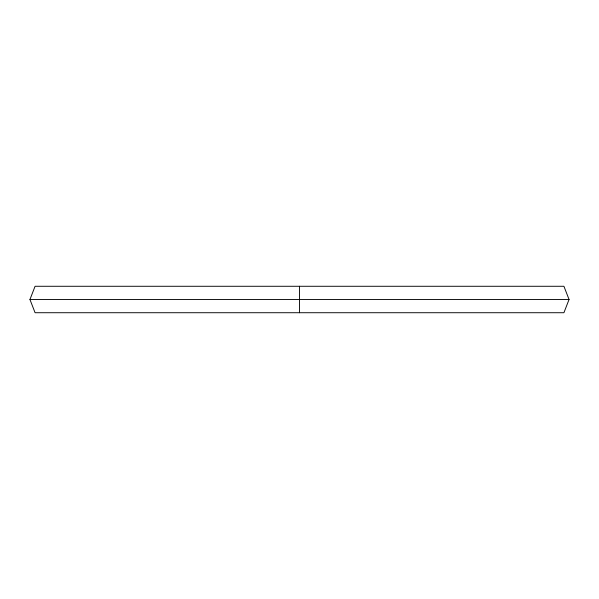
<?xml version="1.0" encoding="UTF-8"?>
<svg xmlns="http://www.w3.org/2000/svg" width="599" height="599" viewBox="0 0 599 599"><rect width="100%" height="100%" fill="white"/><g stroke="black" fill="none" stroke-linecap="round" stroke-linejoin="round"><path stroke-width="0.9" d="M29.95 299.5L35.079 286.277L563.921 286.277L569.05 299.5L563.921 312.723L35.079 312.723L29.95 299.5L569.05 299.5M299.5 286.277L299.5 312.723"/></g></svg>
